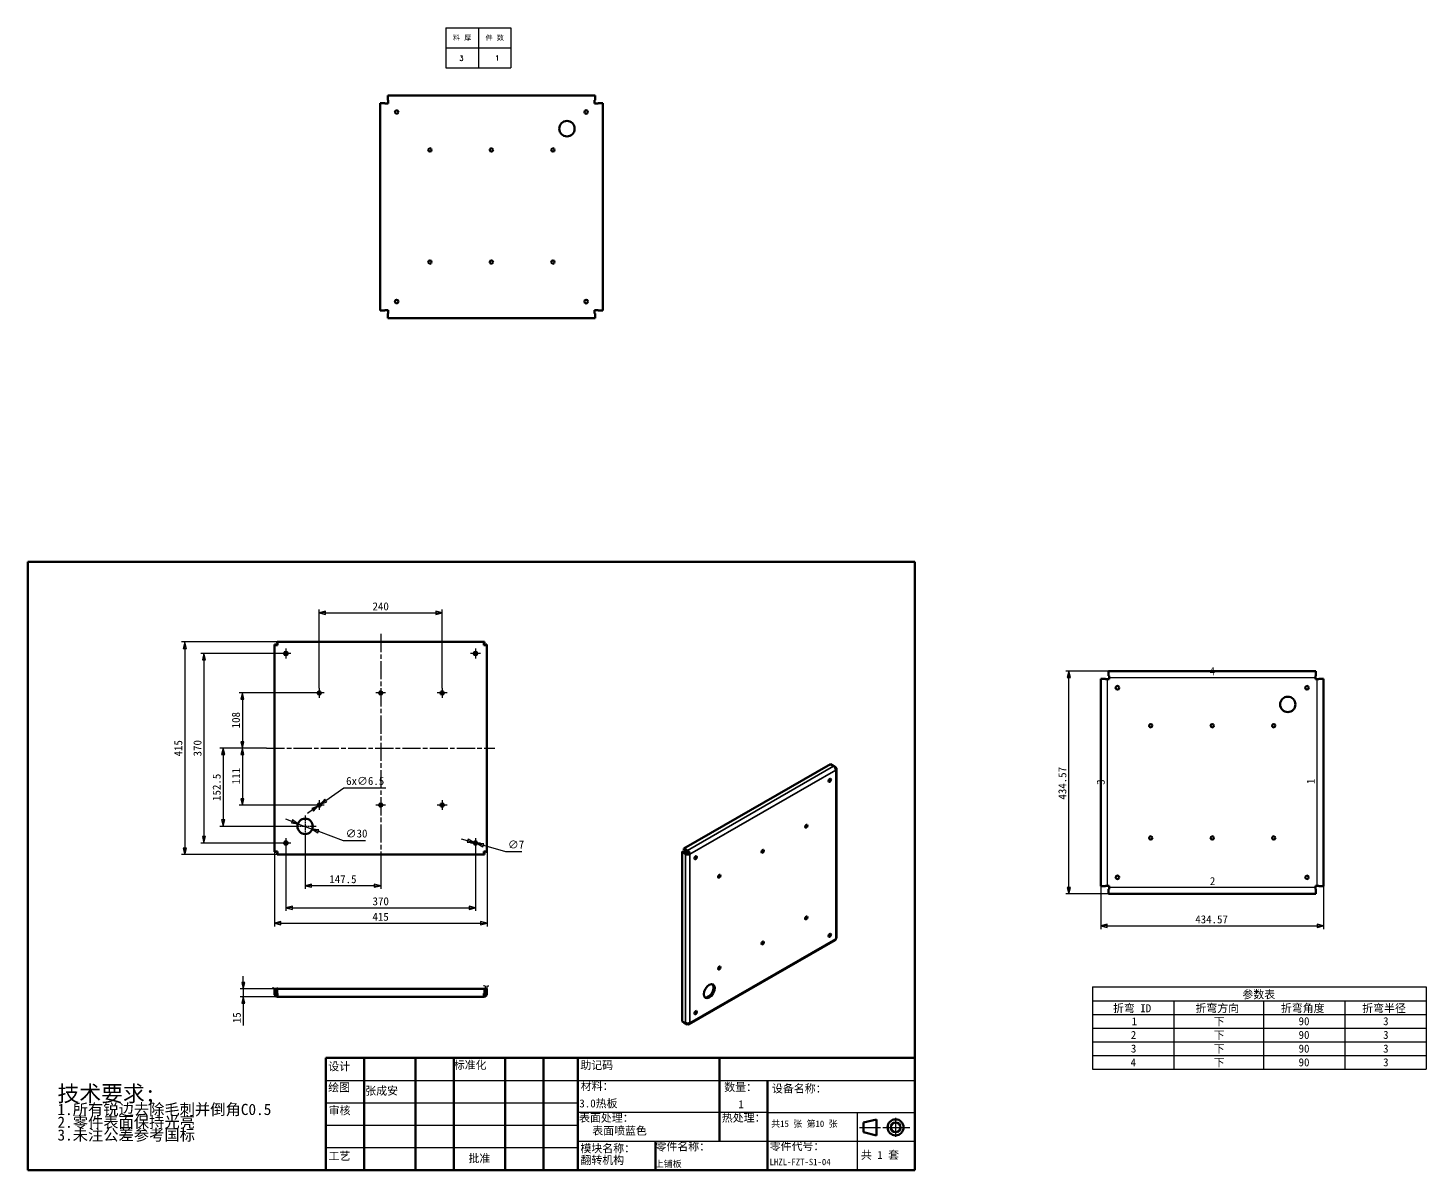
# Model space of a CAD drawing. Header units: millimetres. Extents: x 62 to 68164, y -19129 to 2292.
# Drawn here: x 62 to 2792, y 62 to 2292 of the extents above; entities that cross this region are included whole.
import ezdxf
from ezdxf.enums import TextEntityAlignment as Align

# ---------------------------------------------------------------- set-up
doc = ezdxf.new("R2010")
doc.units = ezdxf.units.MM
doc.header["$LTSCALE"] = 6.25
doc.linetypes.add('CHAIN', pattern=[0.3543, 0.2362, -0.0295, 0.0591, -0.0295])
for name, color, linetype, lineweight, true_color in [('中心标记 (ISO)', 1, 'Continuous', 25, 0xff0000), ('中心线 (ISO)', 1, 'Continuous', 25, 0xff0000), ('尺寸 (ISO)', 5, 'Continuous', 25, 0x0000ff)]:
    doc.layers.add(name, color=color, linetype=linetype, lineweight=lineweight, true_color=true_color)
for name, color, linetype, lineweight in [('可见 (ISO)', 7, 'Continuous', 50), ('可见窄的 (ISO)', 7, 'Continuous', 35), ('图框 (ISO)', 7, 'Continuous', 70), ('标题 (ISO)', 7, 'Continuous', 50), ('符号 (ISO)', 7, 'Continuous', 25)]:
    doc.layers.add(name, color=color, linetype=linetype, lineweight=lineweight)
doc.styles.add('DIM', font='romans.shx', dxfattribs={"width": 0.8, "bigfont": 'bigfont.shx'})
doc.styles.get("Standard").update_dxf_attribs({"font": 'simfang.ttf'})
doc.styles.add('文本样式19', font='tahoma.ttf')
doc.styles.add('文本样式91', font='simfang.ttf')
doc.styles.add('注释文本 (ISO)', font='simfang.ttf')
doc.dimstyles.get("Standard").update_dxf_attribs({"dimtxt": 0.18, "dimasz": 0.18, "dimexe": 0.18, "dimexo": 0.0625, "dimgap": 0.09, "dimtad": 0, "dimtih": 1, "dimtoh": 1, "dimdec": 4, "dimzin": 0, "dimdsep": 46, "dimtxsty": 'Standard', "dimcen": 0.09, "dimadec": 0, "dimazin": 0, "dimtfac": 1, "dimtdec": 4, "dimtofl": 0, "dimtmove": 0, "dimatfit": 3, "dimfxl": 0, "dimtolj": 1, "dimtzin": 0, "dimarcsym": 0})
doc.dimstyles.new('默认 (GB)', dxfattribs={"dimscale": 6.25, "dimtxt": 2.5, "dimasz": 2, "dimexe": 1, "dimexo": 0, "dimgap": 0.75, "dimtad": 1, "dimtoh": 1, "dimrnd": 1e-08, "dimdsep": 46, "dimtxsty": '注释文本 (ISO)', "dimblk": 'Filled-2', "dimcen": 0.09, "dimdle": 10, "dimclrd": 256, "dimclre": 256, "dimclrt": 256, "dimaunit": 1, "dimadec": 3, "dimazin": 2, "dimtfac": 0.52, "dimtmove": 0, "dimatfit": 3, "dimldrblk": 'Filled-1', "dimfxl": 0, "dimtolj": 1, "dimlwd": -1, "dimlwe": -1, "dimarcsym": 0})

# ---------------------------------------------------------------- blocks, each defined once
blk = doc.blocks.new('图框 A3-A4')
at = {"layer": '图框 (ISO)'}
for p, q in [((287, 200), (10, 200)), ((10, 200), (10, 10)), ((287, 10), (287, 200)), ((10, 10), (287, 10))]:
    blk.add_line(p, q, dxfattribs=at)
blk = doc.blocks.new('标题栏 GB1')
at = {"layer": '标题 (ISO)'}
for p, q in [((194.57, 65.23), (194.57, 72.23)), ((194.57, 72.23), (378.57, 72.23)), ((206.57, 65.23), (206.57, 72.23)), ((222.57, 65.23), (222.57, 72.23)), ((234.57, 65.23), (234.57, 72.23)), ((250.57, 65.23), (250.57, 72.23)), ((262.57, 65.23), (262.57, 72.23)), ((273.31, 65.23), (273.31, 72.23)), ((317.57, 65.23), (317.57, 72.23)), ((378.57, 72.23), (378.57, 65.23)), ((194.57, 37.23), (194.57, 65.23)), ((206.57, 37.23), (206.57, 65.23)), ((222.57, 44.23), (222.57, 65.23)), ((234.57, 37.23), (234.57, 65.23)), ((250.57, 37.23), (250.57, 65.23)), ((262.57, 37.23), (262.57, 65.23)), ((273.31, 65.23), (273.31, 37.23)), ((317.57, 55.23), (317.57, 65.23)), ((378.57, 65.23), (378.57, 37.23)), ((317.57, 55.23), (317.57, 46.23)), ((366.57, 53.06), (362.57, 52.06)), ((366.57, 48.06), (366.57, 53.06)), ((362.57, 52.06), (362.57, 49.06)), ((362.57, 49.06), (366.57, 48.06)), ((222.57, 44.23), (222.57, 37.23)), ((297.57, 46.23), (297.57, 37.23)), ((378.57, 37.23), (194.57, 37.23))]:
    blk.add_line(p, q, dxfattribs=at)
at = {"layer": '标题 (ISO)', "lineweight": 25}
for p, q in [((194.57, 65.23), (273.31, 65.23)), ((273.31, 65.23), (378.57, 65.23)), ((194.57, 58.23), (273.31, 58.23)), ((332.57, 55.23), (273.31, 55.23)), ((332.57, 55.23), (378.57, 55.23)), ((360.57, 55.23), (360.57, 46.23)), ((372.58, 53.56), (372.58, 47.56)), ((194.57, 51.23), (273.31, 51.23)), ((361.32, 50.56), (367.88, 50.56)), ((368.55, 50.56), (370.07, 50.56)), ((370.07, 50.56), (376.97, 50.56)), ((194.57, 44.23), (273.31, 44.23)), ((273.31, 46.23), (378.57, 46.23)), ((360.57, 46.23), (360.57, 37.23))]:
    blk.add_line(p, q, dxfattribs=at)
at = {"layer": '标题 (ISO)', "lineweight": 50}
blk.add_line((332.57, 65.23), (332.57, 37.23), dxfattribs=at)
at = {"layer": '标题 (ISO)'}
for radius in [2.5, 1.5]:
    blk.add_circle((372.57, 50.56), radius, dxfattribs=at)
at = {"layer": '标题 (ISO)', "char_height": 2.5, "style": '注释文本 (ISO)'}
for s, insert, attachment_point in [('\\f仿宋|b0|i0;设计', (195.38, 70.83), 1), ('\\f仿宋|b0|i0;标准化', (234.57, 71.28), 1), ('助记码', (274.11, 71.21), 1), ('\\f仿宋|b0|i0;绘图', (195.35, 64.28), 1), ('张成安', (206.92, 63.22), 1), ('\\f仿宋|b0|i0;材料：', (274.24, 64.72), 1), ('\\f仿宋|b0|i0;数量：', (319.04, 64.37), 1), ('\\f仿宋|b0|i0;审核', (195.48, 57.07), 1), ('\\f仿宋|b0|i0;热处理：', (318.29, 54.82), 1), ('\\f仿宋|b0|i0;零件名称：', (297.57, 45.8), 1), ('\\f仿宋|b0|i0;零件代号：', (333.25, 45.9), 1), ('\\f仿宋|b0|i0;批准', (242.57, 40.73), 5)]:
    blk.add_mtext(s, dxfattribs=dict(at, insert=insert, attachment_point=attachment_point))
at = {"layer": '标题 (ISO)', "char_height": 2.5, "attachment_point": 1, "style": '注释文本 (ISO)'}
for s, insert, line_spacing_factor in [('设备名称：\\P', (333.96, 63.91), 0.856364), ('模块名称：\\P\\fArial|b0|i0;\\H2.5000;翻转机构', (274.14, 45.23), 0.872369)]:
    blk.add_mtext(s, dxfattribs=dict(at, insert=insert, line_spacing_factor=line_spacing_factor))
at = {"layer": '标题 (ISO)', "attachment_point": 1, "style": '注释文本 (ISO)'}
for s, insert, char_height, width in [('\\f仿宋|b0|i0;表面处理：', (273.7, 54.78), 2.5, 18.7135), ('\\f仿宋|b0|i0;\\H2.0000;共15 张 第10 张', (333.72, 52.69), 2, 27.2374), ('\\f仿宋|b0|i0;工艺', (195.45, 42.85), 2.5, 7.4854), ('  共 1 套', (358.32, 43.18), 2.5, 17.7919)]:
    blk.add_mtext(s, dxfattribs=dict(at, insert=insert, char_height=char_height, width=width))
at = {"layer": '标题 (ISO)'}
for tag, p, height, style in [('材料_001', (273.79, 56.78), 2.5, '注释文本 (ISO)'), ('零件代号_001', (297.35, 38.16), 2, '文本样式91'), ('描述_001', (333.22, 38.74), 2, '文本样式91')]:
    blk.add_attdef(tag, p, '', height=height, dxfattribs=dict(at, style=style))
at = {"layer": '标题 (ISO)', "style": '文本样式91'}
blk.add_attdef('热处理', text='', height=2, dxfattribs=at).set_placement((318.2, 50.63), align=Align.TOP_LEFT)
at = {"layer": '标题 (ISO)', "style": '文本样式19'}
for tag, p in [('工程核准人', (256.57, 40.73)), ('工程批准日期', (267.94, 40.73))]:
    blk.add_attdef(tag, text='', height=1, dxfattribs=at).set_placement(p, align=Align.MIDDLE_CENTER)
blk = doc.blocks.new('Filled-2')
at = {"color": 0}
for p, q in [((0, 0), (-1, 0.25)), ((-1, 0.25), (-1, -0.25)), ((-1, 0), (0, 0)), ((-1, -0.25), (0, 0))]:
    blk.add_line(p, q, dxfattribs=at)
at = {"color": 0, "flags": 128}
blk.add_lwpolyline([(-1, -0.25), (0, 0), (-1, 0.25), (-1, -0.25)], dxfattribs=at)
at = {"color": 0}
blk.add_solid([(-1, -0.25), (0, 0), (-1, 0.25), (-1, -0.25)], dxfattribs=at)
blk = doc.blocks.new('*D8')
at = {"layer": 'Defpoints', "color": 0, "transparency": 16777216}
for p in [(871.1, 1150.1), (631.1, 1003.3), (871.1, 1003.3)]:
    blk.add_point(p, dxfattribs=at)
at = {"layer": '尺寸 (ISO)', "transparency": 16777216}
for p, q in [((631.1, 1003.3), (631.1, 1156.4)), ((643.6, 1150.1), (858.6, 1150.1)), ((871.1, 1003.3), (871.1, 1156.4))]:
    blk.add_line(p, q, dxfattribs=at)
at = {"layer": '尺寸 (ISO)', "transparency": 16777216, "xscale": 12.5, "yscale": 12.5, "zscale": 12.5, "rotation": 180}
blk.add_blockref('Filled-2', (631.1, 1150.1), dxfattribs=at)
at = {"layer": '尺寸 (ISO)', "transparency": 16777216, "xscale": 12.5, "yscale": 12.5, "zscale": 12.5}
blk.add_blockref('Filled-2', (871.1, 1150.1), dxfattribs=at)
at = {"layer": '尺寸 (ISO)', "transparency": 16777216, "insert": (735.1, 1170.6), "char_height": 15.62, "attachment_point": 1, "style": '注释文本 (ISO)'}
blk.add_mtext('\\A1;240', dxfattribs=at)
blk = doc.blocks.new('Filled-1')
at = {"color": 0}
for p, q in [((0, 0), (-1, 0.125)), ((-1, 0.125), (-1, -0.125)), ((-1, 0), (0, 0)), ((-1, -0.125), (0, 0))]:
    blk.add_line(p, q, dxfattribs=at)
at = {"color": 0, "flags": 128}
blk.add_lwpolyline([(-1, -0.125), (0, 0), (-1, 0.125), (-1, -0.125)], dxfattribs=at)
at = {"color": 0}
blk.add_solid([(-1, -0.125), (0, 0), (-1, 0.125), (-1, -0.125)], dxfattribs=at)
blk = doc.blocks.new('*D9')
at = {"layer": 'Defpoints', "color": 0, "transparency": 16777216}
for p in [(603.6, 712.1), (751.1, 662.7), (603.6, 617.5)]:
    blk.add_point(p, dxfattribs=at)
at = {"layer": '尺寸 (ISO)', "transparency": 16777216}
for p, q in [((603.6, 712.1), (603.6, 611.2)), ((751.1, 662.7), (751.1, 611.2)), ((738.6, 617.5), (616.1, 617.5))]:
    blk.add_line(p, q, dxfattribs=at)
at = {"layer": '尺寸 (ISO)', "transparency": 16777216, "xscale": 12.5, "yscale": 12.5, "zscale": 12.5, "rotation": 180}
blk.add_blockref('Filled-2', (603.6, 617.5), dxfattribs=at)
at = {"layer": '尺寸 (ISO)', "transparency": 16777216, "xscale": 12.5, "yscale": 12.5, "zscale": 12.5}
blk.add_blockref('Filled-2', (751.1, 617.5), dxfattribs=at)
at = {"layer": '尺寸 (ISO)', "transparency": 16777216, "insert": (650.8, 638.1), "char_height": 15.62, "attachment_point": 1, "style": '注释文本 (ISO)'}
blk.add_mtext('\\A1;147.5', dxfattribs=at)
blk = doc.blocks.new('*D10')
at = {"layer": 'Defpoints', "color": 0, "transparency": 16777216}
for p in [(527.9, 885.8), (443.6, 733.3), (582.3, 733.3)]:
    blk.add_point(p, dxfattribs=at)
at = {"layer": '尺寸 (ISO)', "transparency": 16777216}
for p, q in [((527.9, 885.8), (437.3, 885.8)), ((443.6, 873.3), (443.6, 745.8)), ((582.3, 733.3), (437.3, 733.3))]:
    blk.add_line(p, q, dxfattribs=at)
at = {"layer": '尺寸 (ISO)', "transparency": 16777216, "xscale": 12.5, "yscale": 12.5, "zscale": 12.5}
for p, rotation in [((443.6, 885.8), 90), ((443.6, 733.3), 270)]:
    blk.add_blockref('Filled-2', p, dxfattribs=dict(at, rotation=rotation))
at = {"layer": '尺寸 (ISO)', "transparency": 16777216, "insert": (423, 783), "char_height": 15.62, "attachment_point": 1, "rotation": 90, "style": '注释文本 (ISO)'}
blk.add_mtext('\\A1;152.5', dxfattribs=at)
blk = doc.blocks.new('*D11')
at = {"layer": 'Defpoints', "color": 0, "transparency": 16777216}
for p in [(527.9, 885.8), (481.1, 774.8), (631.1, 774.8)]:
    blk.add_point(p, dxfattribs=at)
at = {"layer": '尺寸 (ISO)', "transparency": 16777216}
for p, q in [((527.9, 885.8), (474.8, 885.8)), ((481.1, 873.3), (481.1, 787.3)), ((631.1, 774.8), (474.8, 774.8))]:
    blk.add_line(p, q, dxfattribs=at)
at = {"layer": '尺寸 (ISO)', "transparency": 16777216, "xscale": 12.5, "yscale": 12.5, "zscale": 12.5}
for p, rotation in [((481.1, 885.8), 90), ((481.1, 774.8), 270)]:
    blk.add_blockref('Filled-2', p, dxfattribs=dict(at, rotation=rotation))
at = {"layer": '尺寸 (ISO)', "transparency": 16777216, "insert": (460.8, 815.6), "char_height": 15.62, "attachment_point": 1, "rotation": 90, "style": '注释文本 (ISO)'}
blk.add_mtext('\\A1;111', dxfattribs=at)
blk = doc.blocks.new('*D12')
at = {"layer": 'Defpoints', "color": 0, "transparency": 16777216}
for p in [(631.1, 993.8), (481.1, 885.8), (527.9, 885.8)]:
    blk.add_point(p, dxfattribs=at)
at = {"layer": '尺寸 (ISO)', "transparency": 16777216}
for p, q in [((631.1, 993.8), (474.8, 993.8)), ((481.1, 981.3), (481.1, 898.3)), ((527.9, 885.8), (474.8, 885.8))]:
    blk.add_line(p, q, dxfattribs=at)
at = {"layer": '尺寸 (ISO)', "transparency": 16777216, "xscale": 12.5, "yscale": 12.5, "zscale": 12.5}
for p, rotation in [((481.1, 993.8), 90), ((481.1, 885.8), 270)]:
    blk.add_blockref('Filled-2', p, dxfattribs=dict(at, rotation=rotation))
at = {"layer": '尺寸 (ISO)', "transparency": 16777216, "insert": (460.6, 924.7), "char_height": 15.62, "attachment_point": 1, "rotation": 90, "style": '注释文本 (ISO)'}
blk.add_mtext('\\A1;108', dxfattribs=at)
blk = doc.blocks.new('*D13')
at = {"layer": 'Defpoints', "color": 0, "transparency": 16777216}
for p in [(566.1, 691.1), (936.1, 691.1), (936.1, 574.4)]:
    blk.add_point(p, dxfattribs=at)
at = {"layer": '尺寸 (ISO)', "transparency": 16777216}
for p, q in [((566.1, 691.1), (566.1, 568.2)), ((936.1, 691.1), (936.1, 568.2)), ((578.6, 574.4), (923.6, 574.4))]:
    blk.add_line(p, q, dxfattribs=at)
at = {"layer": '尺寸 (ISO)', "transparency": 16777216, "xscale": 12.5, "yscale": 12.5, "zscale": 12.5, "rotation": 180}
blk.add_blockref('Filled-2', (566.1, 574.4), dxfattribs=at)
at = {"layer": '尺寸 (ISO)', "transparency": 16777216, "xscale": 12.5, "yscale": 12.5, "zscale": 12.5}
blk.add_blockref('Filled-2', (936.1, 574.4), dxfattribs=at)
at = {"layer": '尺寸 (ISO)', "transparency": 16777216, "insert": (735.2, 594.9), "char_height": 15.62, "attachment_point": 1, "style": '注释文本 (ISO)'}
blk.add_mtext('\\A1;370', dxfattribs=at)
blk = doc.blocks.new('*D14')
at = {"layer": 'Defpoints', "color": 0, "transparency": 16777216}
for p in [(566.1, 1070.8), (406.1, 700.8), (566.1, 700.8)]:
    blk.add_point(p, dxfattribs=at)
at = {"layer": '尺寸 (ISO)', "transparency": 16777216}
for p, q in [((566.1, 1070.8), (399.8, 1070.8)), ((406.1, 1058.3), (406.1, 713.3)), ((566.1, 700.8), (399.8, 700.8))]:
    blk.add_line(p, q, dxfattribs=at)
at = {"layer": '尺寸 (ISO)', "transparency": 16777216, "xscale": 12.5, "yscale": 12.5, "zscale": 12.5}
for p, rotation in [((406.1, 1070.8), 90), ((406.1, 700.8), 270)]:
    blk.add_blockref('Filled-2', p, dxfattribs=dict(at, rotation=rotation))
at = {"layer": '尺寸 (ISO)', "transparency": 16777216, "insert": (385.6, 869.9), "char_height": 15.62, "attachment_point": 1, "rotation": 90, "style": '注释文本 (ISO)'}
blk.add_mtext('\\A1;370', dxfattribs=at)
blk = doc.blocks.new('*D15')
at = {"layer": 'Defpoints', "color": 0, "transparency": 16777216}
for p in [(549.6, 1093.3), (368.6, 678.3), (549.6, 678.3)]:
    blk.add_point(p, dxfattribs=at)
at = {"layer": '尺寸 (ISO)', "transparency": 16777216}
for p, q in [((549.6, 1093.3), (362.3, 1093.3)), ((368.6, 1080.8), (368.6, 690.8)), ((549.6, 678.3), (362.3, 678.3))]:
    blk.add_line(p, q, dxfattribs=at)
at = {"layer": '尺寸 (ISO)', "transparency": 16777216, "xscale": 12.5, "yscale": 12.5, "zscale": 12.5}
for p, rotation in [((368.6, 1093.3), 90), ((368.6, 678.3), 270)]:
    blk.add_blockref('Filled-2', p, dxfattribs=dict(at, rotation=rotation))
at = {"layer": '尺寸 (ISO)', "transparency": 16777216, "insert": (348.1, 869.8), "char_height": 15.62, "attachment_point": 1, "rotation": 90, "style": '注释文本 (ISO)'}
blk.add_mtext('\\A1;415', dxfattribs=at)
blk = doc.blocks.new('*D16')
at = {"layer": 'Defpoints', "color": 0, "transparency": 16777216}
for p in [(589.5, 738.5), (617.6, 728.1)]:
    blk.add_point(p, dxfattribs=at)
at = {"layer": '尺寸 (ISO)', "transparency": 16777216}
for p, q in [((577.8, 742.9), (566.1, 747.2)), ((589.5, 738.5), (617.6, 728.1)), ((629.4, 723.8), (678, 705.8)), ((678, 705.8), (721.7, 705.8))]:
    blk.add_line(p, q, dxfattribs=at)
at = {"layer": '尺寸 (ISO)', "transparency": 16777216, "xscale": 12.5, "yscale": 12.5, "zscale": 12.5}
for p, rotation in [((589.5, 738.5), 339.6856062477705), ((617.6, 728.1), 159.6856062477705)]:
    blk.add_blockref('Filled-2', p, dxfattribs=dict(at, rotation=rotation))
at = {"layer": '尺寸 (ISO)', "transparency": 16777216, "insert": (682.7, 727.2), "char_height": 15.62, "attachment_point": 1, "style": '注释文本 (ISO)'}
blk.add_mtext('\\A1;∅30', dxfattribs=at)
blk = doc.blocks.new('*D17')
at = {"layer": 'Defpoints', "color": 0, "transparency": 16777216}
for p in [(543.6, 684.3), (958.6, 684.3), (958.6, 544.2)]:
    blk.add_point(p, dxfattribs=at)
at = {"layer": '尺寸 (ISO)', "transparency": 16777216}
for p, q in [((543.6, 684.3), (543.6, 538)), ((958.6, 684.3), (958.6, 538)), ((556.1, 544.2), (946.1, 544.2))]:
    blk.add_line(p, q, dxfattribs=at)
at = {"layer": '尺寸 (ISO)', "transparency": 16777216, "xscale": 12.5, "yscale": 12.5, "zscale": 12.5, "rotation": 180}
blk.add_blockref('Filled-2', (543.6, 544.2), dxfattribs=at)
at = {"layer": '尺寸 (ISO)', "transparency": 16777216, "xscale": 12.5, "yscale": 12.5, "zscale": 12.5}
blk.add_blockref('Filled-2', (958.6, 544.2), dxfattribs=at)
at = {"layer": '尺寸 (ISO)', "transparency": 16777216, "insert": (735, 564.7), "char_height": 15.62, "attachment_point": 1, "style": '注释文本 (ISO)'}
blk.add_mtext('\\A1;415', dxfattribs=at)
blk = doc.blocks.new('*D18')
at = {"layer": 'Defpoints', "color": 0, "transparency": 16777216}
for p in [(548.7, 415.9), (482.9, 400.9), (549.6, 400.9)]:
    blk.add_point(p, dxfattribs=at)
at = {"layer": '尺寸 (ISO)', "transparency": 16777216}
for p, q in [((482.9, 428.4), (482.9, 440.9)), ((548.7, 415.9), (476.7, 415.9)), ((482.9, 415.9), (482.9, 400.9)), ((549.6, 400.9), (476.7, 400.9)), ((482.9, 388.4), (482.9, 344.4))]:
    blk.add_line(p, q, dxfattribs=at)
at = {"layer": '尺寸 (ISO)', "transparency": 16777216, "xscale": 12.5, "yscale": 12.5, "zscale": 12.5}
for p, rotation in [((482.9, 415.9), 270), ((482.9, 400.9), 90)]:
    blk.add_blockref('Filled-2', p, dxfattribs=dict(at, rotation=rotation))
at = {"layer": '尺寸 (ISO)', "transparency": 16777216, "insert": (462.4, 349.1), "char_height": 15.62, "attachment_point": 1, "rotation": 90, "style": '注释文本 (ISO)'}
blk.add_mtext('\\A1;15', dxfattribs=at)
blk = doc.blocks.new('*D19')
at = {"layer": 'Defpoints', "color": 0, "transparency": 16777216}
for p in [(628.4, 773), (633.7, 776.7)]:
    blk.add_point(p, dxfattribs=at)
at = {"layer": '尺寸 (ISO)', "transparency": 16777216}
for p, q in [((644, 783.9), (678.9, 808.4)), ((678.9, 808.4), (761.1, 808.4)), ((618.2, 765.8), (608, 758.6)), ((628.4, 773), (633.7, 776.7))]:
    blk.add_line(p, q, dxfattribs=at)
at = {"layer": '尺寸 (ISO)', "transparency": 16777216, "xscale": 12.5, "yscale": 12.5, "zscale": 12.5}
for p, rotation in [((628.4, 773), 35.07398160300107), ((633.7, 776.7), 215.073981603001)]:
    blk.add_blockref('Filled-2', p, dxfattribs=dict(at, rotation=rotation))
at = {"layer": '尺寸 (ISO)', "transparency": 16777216, "insert": (683.6, 829.8), "char_height": 15.62, "attachment_point": 1, "style": '注释文本 (ISO)'}
blk.add_mtext('\\A1;6x∅6.5', dxfattribs=at)
blk = doc.blocks.new('*D20')
at = {"layer": 'Defpoints', "color": 0, "transparency": 16777216}
for p in [(932.7, 701.8), (939.4, 699.9)]:
    blk.add_point(p, dxfattribs=at)
at = {"layer": '尺寸 (ISO)', "transparency": 16777216}
for p, q in [((920.7, 705.2), (908.6, 708.6)), ((932.7, 701.8), (939.4, 699.9)), ((951.5, 696.5), (994.7, 684.4)), ((994.7, 684.4), (1026.7, 684.4))]:
    blk.add_line(p, q, dxfattribs=at)
at = {"layer": '尺寸 (ISO)', "transparency": 16777216, "xscale": 12.5, "yscale": 12.5, "zscale": 12.5}
for p, rotation in [((932.7, 701.8), 344.2962135007316), ((939.4, 699.9), 164.2962135007316)]:
    blk.add_blockref('Filled-2', p, dxfattribs=dict(at, rotation=rotation))
at = {"layer": '尺寸 (ISO)', "transparency": 16777216, "insert": (999.4, 705.7), "char_height": 15.62, "attachment_point": 1, "style": '注释文本 (ISO)'}
blk.add_mtext('\\A1;∅7', dxfattribs=at)
blk = doc.blocks.new('加工')
at = {"layer": '符号 (ISO)', "insert": (-36.68, 11.05), "char_height": 2.5, "width": 80.4946, "attachment_point": 1, "line_spacing_factor": 0.683636, "style": '注释文本 (ISO)'}
blk.add_mtext('{\\H2x;技术要求;\\P\\H0.7x;1.所有锐边去除毛刺并倒角C0.5\\H2.12498x; \\H0.47059x;\\P2.零件表面保持光亮\\H1.84035x; \\H0.54337x;\\P3.未注公差参考国标\\H1.80945x; }', dxfattribs=at)
blk = doc.blocks.new('*D21')
at = {"layer": 'Defpoints', "color": 0, "transparency": 16777216}
for p in [(2157, 616.5), (2591.6, 616.5), (2591.6, 539.1)]:
    blk.add_point(p, dxfattribs=at)
at = {"layer": '尺寸 (ISO)', "transparency": 16777216}
for p, q in [((2157, 616.5), (2157, 532.8)), ((2591.6, 616.5), (2591.6, 532.8)), ((2169.5, 539.1), (2579.1, 539.1))]:
    blk.add_line(p, q, dxfattribs=at)
at = {"layer": '尺寸 (ISO)', "transparency": 16777216, "xscale": 12.5, "yscale": 12.5, "zscale": 12.5, "rotation": 180}
blk.add_blockref('Filled-2', (2157, 539.1), dxfattribs=at)
at = {"layer": '尺寸 (ISO)', "transparency": 16777216, "xscale": 12.5, "yscale": 12.5, "zscale": 12.5}
blk.add_blockref('Filled-2', (2591.6, 539.1), dxfattribs=at)
at = {"layer": '尺寸 (ISO)', "transparency": 16777216, "insert": (2341.2, 559.7), "char_height": 15.62, "attachment_point": 1, "style": '注释文本 (ISO)'}
blk.add_mtext('\\A1;434.57', dxfattribs=at)
blk = doc.blocks.new('*D22')
at = {"layer": 'Defpoints', "color": 0, "transparency": 16777216}
for p in [(2094.5, 1036.2), (2171.9, 1036.2), (2171.9, 601.6)]:
    blk.add_point(p, dxfattribs=at)
at = {"layer": '尺寸 (ISO)', "transparency": 16777216}
for p, q in [((2171.9, 1036.2), (2088.3, 1036.2)), ((2094.5, 614.1), (2094.5, 1023.7)), ((2171.9, 601.6), (2088.3, 601.6))]:
    blk.add_line(p, q, dxfattribs=at)
at = {"layer": '尺寸 (ISO)', "transparency": 16777216, "xscale": 12.5, "yscale": 12.5, "zscale": 12.5}
for p, rotation in [((2094.5, 1036.2), 90), ((2094.5, 601.6), 270)]:
    blk.add_blockref('Filled-2', p, dxfattribs=dict(at, rotation=rotation))
at = {"layer": '尺寸 (ISO)', "transparency": 16777216, "insert": (2073.9, 785.6), "char_height": 15.62, "attachment_point": 1, "rotation": 90, "style": '注释文本 (ISO)'}
blk.add_mtext('\\A1;434.57', dxfattribs=at)
blk = doc.blocks.new('表格2')
at = {"layer": '符号 (ISO)'}
for p, q in [((342.5, 67.17), (446.67, 67.17)), ((342.5, 67.17), (342.5, 62.89)), ((446.67, 67.17), (446.67, 62.89)), ((342.5, 62.89), (446.67, 62.89)), ((342.5, 62.89), (342.5, 58.61)), ((367.9, 62.89), (367.9, 58.61)), ((395.87, 62.89), (395.87, 58.61)), ((421.27, 62.89), (421.27, 58.61)), ((446.67, 62.89), (446.67, 58.61)), ((342.5, 58.61), (446.67, 58.61)), ((342.5, 58.61), (342.5, 41.5)), ((367.9, 58.61), (367.9, 41.5)), ((395.87, 58.61), (395.87, 41.5)), ((421.27, 58.61), (421.27, 41.5)), ((446.67, 58.61), (446.67, 41.5)), ((342.5, 54.33), (446.67, 54.33)), ((342.5, 50.06), (446.67, 50.06)), ((342.5, 45.78), (446.67, 45.78)), ((342.5, 41.5), (446.67, 41.5))]:
    blk.add_line(p, q, dxfattribs=at)
at = {"layer": '符号 (ISO)', "char_height": 2.5, "attachment_point": 7, "style": '注释文本 (ISO)'}
for s, insert in [('参数表', (389.31, 63.29)), ('折弯 ID', (348.9, 58.99)), ('折弯方向', (374.65, 58.99)), ('折弯角度', (401.34, 58.99)), ('折弯半径', (426.74, 58.99)), ('1', (354.71, 55.2)), ('下', (380.36, 54.88)), ('90', (406.86, 55.19)), ('3', (433.26, 55.19)), ('2', (354.45, 50.93)), ('下', (380.36, 50.6)), ('90', (406.86, 50.92)), ('3', (433.26, 50.92)), ('3', (354.48, 46.64)), ('下', (380.36, 46.32)), ('90', (406.86, 46.64)), ('3', (433.26, 46.64)), ('4', (354.39, 42.37)), ('下', (380.36, 42.04)), ('90', (406.86, 42.36)), ('3', (433.26, 42.36))]:
    blk.add_mtext(s, dxfattribs=dict(at, insert=insert))
blk = doc.blocks.new('2dTransSymbol5')
at = {"layer": '符号 (ISO)', "insert": (411.92, 130.53), "char_height": 2.5, "attachment_point": 7, "rotation": 90, "style": '注释文本 (ISO)'}
blk.add_mtext('1', dxfattribs=at)
blk = doc.blocks.new('2dTransSymbol6')
at = {"layer": '符号 (ISO)', "insert": (379.15, 98.99), "char_height": 2.5, "attachment_point": 7, "style": '注释文本 (ISO)'}
blk.add_mtext('2', dxfattribs=at)
blk = doc.blocks.new('2dTransSymbol7')
at = {"layer": '符号 (ISO)', "insert": (346.36, 130.31), "char_height": 2.5, "attachment_point": 7, "rotation": 90, "style": '注释文本 (ISO)'}
blk.add_mtext('3', dxfattribs=at)
blk = doc.blocks.new('2dTransSymbol8')
at = {"layer": '符号 (ISO)', "insert": (379.08, 164.55), "char_height": 2.5, "attachment_point": 7, "style": '注释文本 (ISO)'}
blk.add_mtext('4', dxfattribs=at)
blk = doc.blocks.new('*D29')
at = {"color": 0, "lineweight": -2, "transparency": 16777216}
for p, q in [((541.8, 418), (540, 418)), ((543.6, 416), (543.6, 418.2)), ((546.6, 416), (546.6, 418.2)), ((548.4, 418), (550.2, 418))]:
    blk.add_line(p, q, dxfattribs=at)
at = {"color": 0, "transparency": 16777216}
for points in [[(541.8, 418.3), (541.8, 417.7), (543.6, 418)], [(548.4, 418.3), (548.4, 417.7), (546.6, 418)]]:
    blk.add_solid(points, dxfattribs=at)
at = {"layer": 'Defpoints', "color": 0, "transparency": 16777216}
for p in [(543.6, 418), (543.6, 415.9), (546.6, 415.9)]:
    blk.add_point(p, dxfattribs=at)
at = {"color": 0, "transparency": 16777216, "insert": (545.1, 418), "char_height": 0.25, "attachment_point": 5}
blk.add_mtext('\\A1;3.0000', dxfattribs=at)
blk = doc.blocks.new('*D30')
at = {"color": 0, "lineweight": -2, "transparency": 16777216}
for p, q in [((953.8, 422.1), (952, 422.1)), ((955.6, 416), (955.6, 422.3)), ((958.6, 416), (958.6, 422.3)), ((960.4, 422.1), (962.2, 422.1))]:
    blk.add_line(p, q, dxfattribs=at)
at = {"color": 0, "transparency": 16777216}
for points in [[(953.8, 422.4), (953.8, 421.8), (955.6, 422.1)], [(960.4, 422.4), (960.4, 421.8), (958.6, 422.1)]]:
    blk.add_solid(points, dxfattribs=at)
at = {"layer": 'Defpoints', "color": 0, "transparency": 16777216}
for p in [(955.6, 415.9), (958.6, 422.1), (958.6, 415.9)]:
    blk.add_point(p, dxfattribs=at)
at = {"color": 0, "transparency": 16777216, "insert": (957.1, 422.1), "char_height": 0.25, "attachment_point": 5}
blk.add_mtext('\\A1;3.0000', dxfattribs=at)
blk = doc.blocks.new('*T31')
at = {"color": 0, "linetype": 'ByBlock', "lineweight": -2, "transparency": 16777216}
for p, q in [((0, 0), (127, 0)), ((0, 0), (0, -78)), ((63.5, 0), (63.5, -78)), ((127, 0), (127, -78)), ((0, -39), (127, -39)), ((0, -78), (127, -78))]:
    blk.add_line(p, q, dxfattribs=at)
at = {"color": 0, "transparency": 16777216, "char_height": 10, "width": 60.5, "attachment_point": 5}
for s, insert in [('{\\fSimSun|b0|i0|c134|p2;料 厚}', (31.75, -19.5)), ('{\\fSimSun|b0|i0|c134|p2;件 数}', (95.25, -19.5))]:
    blk.add_mtext(s, dxfattribs=dict(at, insert=insert))
blk = doc.blocks.new('拆图参数')
blk.add_blockref('*T31', (-63.5, 78))
at = {"style": 'DIM', "width": 0.8}
blk.add_attdef('6', text='', height=10, dxfattribs=at).set_placement((-37.1, 18.9), align=Align.MIDDLE_LEFT)
blk.add_attdef('1', text='', height=10, dxfattribs=at).set_placement((36.6, 19.3), align=Align.MIDDLE_CENTER)

msp = doc.modelspace()

# ---------------------------------------------------------------- linework, layer by layer
at = {"layer": '中心标记 (ISO)', "linetype": 'CHAIN', "ltscale": 3.466867}
for p, q in [((575.82344, 1070.83992), (556.32344, 1070.83992)), ((566.07344, 1080.58992), (566.07344, 1061.08992)), ((945.82344, 1070.83992), (926.32344, 1070.83992)), ((936.07344, 1080.58992), (936.07344, 1061.08992)), ((566.07344, 710.58992), (566.07344, 691.08992)), ((936.07344, 710.58992), (936.07344, 691.08992)), ((575.82344, 700.83992), (556.32344, 700.83992)), ((945.82344, 700.83992), (926.32344, 700.83992))]:
    msp.add_line(p, q, dxfattribs=at)
at = {"layer": '中心标记 (ISO)', "linetype": 'CHAIN', "ltscale": 3.37797}
for p, q in [((640.57344, 993.83992), (621.57344, 993.83992)), ((631.07344, 1003.33992), (631.07344, 984.33992)), ((760.57344, 993.83992), (741.57344, 993.83992)), ((751.07344, 1003.33992), (751.07344, 984.33992)), ((880.57344, 993.83992), (861.57344, 993.83992)), ((871.07344, 1003.33992), (871.07344, 984.33992)), ((640.57344, 774.83992), (621.57344, 774.83992)), ((631.07344, 784.33992), (631.07344, 765.33992)), ((760.57344, 774.83992), (741.57344, 774.83992)), ((751.07344, 784.33992), (751.07344, 765.33992)), ((880.57344, 774.83992), (861.57344, 774.83992)), ((871.07344, 784.33992), (871.07344, 765.33992))]:
    msp.add_line(p, q, dxfattribs=at)
at = {"layer": '中心标记 (ISO)', "linetype": 'CHAIN', "ltscale": 7.55611}
for p, q in [((603.57344, 754.58992), (603.57344, 712.08992)), ((624.82344, 733.33992), (582.32344, 733.33992))]:
    msp.add_line(p, q, dxfattribs=at)
at = {"layer": '中心线 (ISO)', "linetype": 'CHAIN', "ltscale": 23.990969}
for p, q in [((751.07344, 1108.96492), (751.07344, 662.71492)), ((527.94844, 885.83992), (974.19844, 885.83992))]:
    msp.add_line(p, q, dxfattribs=at)
at = {"layer": '中心线 (ISO)'}
for p, q in [((2169.4182, 1020.38339), (2169.4182, 617.38339)), ((2172.81112, 1023.77631), (2575.81112, 1023.77631)), ((2579.20404, 617.38339), (2579.20404, 1020.38339)), ((2575.81112, 613.99047), (2172.81112, 613.99047))]:
    msp.add_line(p, q, dxfattribs=at)
at = {"layer": '可见 (ISO)'}
for p, q in [((764.8394, 2150.97631), (764.8394, 2159.97631)), ((764.8394, 2159.97631), (1169.59675, 2159.97631)), ((1169.59675, 2159.97631), (1169.59675, 2150.97631)), ((749.93223, 2145.06915), (758.93223, 2145.06915)), ((749.93223, 1740.31179), (749.93223, 2145.06915)), ((758.93223, 2145.06915), (758.93223, 2144.19047)), ((758.93223, 2144.19047), (765.71807, 2144.19047)), ((765.71807, 2150.97631), (764.8394, 2150.97631)), ((765.71807, 2144.19047), (765.71807, 2150.97631)), ((1169.59675, 2150.97631), (1168.71807, 2150.97631)), ((1168.71807, 2150.97631), (1168.71807, 2144.19047)), ((1168.71807, 2144.19047), (1175.50392, 2144.19047)), ((1175.50392, 2144.19047), (1175.50392, 2145.06915)), ((1175.50392, 2145.06915), (1184.50392, 2145.06915)), ((1184.50392, 2145.06915), (1184.50392, 1740.31179)), ((758.93223, 1740.31179), (749.93223, 1740.31179)), ((765.71807, 1741.19047), (758.93223, 1741.19047)), ((758.93223, 1741.19047), (758.93223, 1740.31179)), ((764.8394, 1725.40463), (764.8394, 1734.40463)), ((764.8394, 1734.40463), (765.71807, 1734.40463)), ((1169.59675, 1725.40463), (764.8394, 1725.40463)), ((765.71807, 1734.40463), (765.71807, 1741.19047)), ((1175.50392, 1741.19047), (1168.71807, 1741.19047)), ((1168.71807, 1741.19047), (1168.71807, 1734.40463)), ((1168.71807, 1734.40463), (1169.59675, 1734.40463)), ((1169.59675, 1734.40463), (1169.59675, 1725.40463)), ((1175.50392, 1740.31179), (1175.50392, 1741.19047)), ((1184.50392, 1740.31179), (1175.50392, 1740.31179)), ((549.57344, 1093.33992), (548.69476, 1093.33992)), ((548.69476, 1090.33992), (548.69476, 1093.33992)), ((549.57344, 1093.33992), (952.57344, 1093.33992)), ((549.57344, 1093.33992), (549.57344, 1087.33992)), ((952.57344, 1087.33992), (952.57344, 1093.33992)), ((953.45212, 1093.33992), (952.57344, 1093.33992)), ((953.45212, 1090.33992), (953.45212, 1093.33992)), ((546.57344, 1088.2186), (543.57344, 1088.2186)), ((543.57344, 1088.2186), (543.57344, 1087.33992)), ((543.57344, 684.33992), (543.57344, 1087.33992)), ((549.57344, 1087.33992), (543.57344, 1087.33992)), ((546.57344, 1087.33992), (546.57344, 1088.2186)), ((549.57344, 1090.33992), (548.69476, 1090.33992)), ((952.57344, 1090.33992), (953.45212, 1090.33992)), ((958.57344, 1087.33992), (952.57344, 1087.33992)), ((955.57344, 1087.33992), (955.57344, 1088.2186)), ((955.57344, 1088.2186), (958.57344, 1088.2186)), ((958.57344, 1087.33992), (958.57344, 1088.2186)), ((958.57344, 1087.33992), (958.57344, 684.33992)), ((2157.02528, 1021.26207), (2166.02528, 1021.26207)), ((2157.02528, 616.50471), (2157.02528, 1021.26207)), ((2166.02528, 1021.26207), (2166.02528, 1020.38339)), ((2166.02528, 1020.38339), (2172.81112, 1020.38339)), ((2171.93244, 1027.16923), (2171.93244, 1036.16923)), ((2171.93244, 1036.16923), (2576.6898, 1036.16923)), ((2172.81112, 1027.16923), (2171.93244, 1027.16923)), ((2172.81112, 1020.38339), (2172.81112, 1027.16923)), ((2576.6898, 1027.16923), (2575.81112, 1027.16923)), ((2575.81112, 1027.16923), (2575.81112, 1020.38339)), ((2575.81112, 1020.38339), (2582.59696, 1020.38339)), ((2576.6898, 1036.16923), (2576.6898, 1027.16923)), ((2582.59696, 1020.38339), (2582.59696, 1021.26207)), ((2582.59696, 1021.26207), (2591.59696, 1021.26207)), ((2591.59696, 1021.26207), (2591.59696, 616.50471)), ((1343.13873, 689.82736), (1629.3454, 854.64282)), ((1629.3454, 854.64282), (1635.70936, 850.97806)), ((1635.70936, 850.97806), (1635.08804, 850.62027)), ((1635.70936, 850.20959), (1635.70936, 850.97806)), ((1639.33068, 848.87652), (1635.70936, 850.9619)), ((1637.76696, 847.97603), (1639.33068, 848.87652)), ((1638.09384, 847.44591), (1639.33068, 848.15816)), ((1639.33068, 848.15816), (1639.33068, 848.87652)), ((1641.08804, 516.24349), (1641.08804, 845.71498)), ((543.57344, 684.33992), (549.57344, 684.33992)), ((543.57344, 684.33992), (543.57344, 683.46124)), ((546.57344, 683.46124), (543.57344, 683.46124)), ((546.57344, 684.33992), (546.57344, 683.46124)), ((549.57344, 684.33992), (549.57344, 678.33992)), ((952.57344, 684.33992), (958.57344, 684.33992)), ((952.57344, 678.33992), (952.57344, 684.33992)), ((955.57344, 684.33992), (955.57344, 683.46124)), ((955.57344, 683.46124), (958.57344, 683.46124)), ((958.57344, 683.46124), (958.57344, 684.33992)), ((1341.63873, 684.77665), (1339.51741, 683.55506)), ((1339.51741, 683.55506), (1345.88137, 679.8903)), ((1339.51741, 352.64684), (1339.51741, 683.55506)), ((1348.00269, 681.11189), (1341.63873, 684.77665)), ((1349.50269, 686.1626), (1343.13873, 689.82736)), ((1343.13873, 687.37472), (1343.13873, 689.82736)), ((1349.50269, 683.70996), (1343.13873, 687.37472)), ((1350.12401, 686.52039), (1349.50269, 686.1626)), ((1349.50269, 683.70996), (1349.50269, 686.1626)), ((1350.12401, 684.06775), (1349.50269, 683.70996)), ((1350.12401, 684.06775), (1350.12401, 686.52039)), ((549.57344, 681.33992), (548.69476, 681.33992)), ((548.69476, 681.33992), (548.69476, 678.33992)), ((548.69476, 678.33992), (549.57344, 678.33992)), ((952.57344, 678.33992), (549.57344, 678.33992)), ((952.57344, 681.33992), (953.45212, 681.33992)), ((952.57344, 678.33992), (953.45212, 678.33992)), ((953.45212, 681.33992), (953.45212, 678.33992)), ((1348.00269, 681.11189), (1345.88137, 679.8903)), ((1348.00269, 680.39352), (1345.88137, 679.17194)), ((1345.88137, 679.8903), (1345.88137, 679.17194)), ((1348.00269, 680.39352), (1348.00269, 681.11189)), ((1352.24533, 680.39352), (1354.36665, 679.17194)), ((2166.02528, 616.50471), (2157.02528, 616.50471)), ((2172.81112, 617.38339), (2166.02528, 617.38339)), ((2166.02528, 617.38339), (2166.02528, 616.50471)), ((2171.93244, 601.59755), (2171.93244, 610.59755)), ((2171.93244, 610.59755), (2172.81112, 610.59755)), ((2576.6898, 601.59755), (2171.93244, 601.59755)), ((2172.81112, 610.59755), (2172.81112, 617.38339)), ((2582.59696, 617.38339), (2575.81112, 617.38339)), ((2575.81112, 617.38339), (2575.81112, 610.59755)), ((2575.81112, 610.59755), (2576.6898, 610.59755)), ((2576.6898, 610.59755), (2576.6898, 601.59755)), ((2582.59696, 616.50471), (2582.59696, 617.38339)), ((2591.59696, 616.50471), (2582.59696, 616.50471)), ((1353.1182, 346.94412), (1638.08224, 511.04399)), ((543.57344, 415.90913), (543.57344, 406.90913)), ((546.57344, 415.90913), (543.57344, 415.90913)), ((546.57344, 406.90913), (546.57344, 415.90913)), ((548.69476, 406.90913), (548.69476, 415.90913)), ((548.69476, 415.90913), (953.45212, 415.90913)), ((953.45212, 415.90913), (953.45212, 406.90913)), ((955.57344, 406.90913), (955.57344, 415.90913)), ((955.57344, 415.90913), (958.57344, 415.90913)), ((958.57344, 406.90913), (958.57344, 415.90913)), ((546.57344, 406.90913), (543.57344, 406.90913)), ((549.57344, 406.90913), (548.69476, 406.90913)), ((549.57344, 406.90913), (549.57344, 400.90913)), ((952.57344, 400.90913), (549.57344, 400.90913)), ((952.57344, 400.90913), (952.57344, 406.90913)), ((953.45212, 406.90913), (952.57344, 406.90913)), ((955.57344, 406.90913), (958.57344, 406.90913)), ((1345.88137, 348.98208), (1339.51741, 352.64684)), ((1343.13873, 350.56147), (1343.13873, 350.5453)), ((1343.13873, 350.5453), (1349.50269, 346.88054)), ((1345.88137, 349.70045), (1345.88137, 348.98208)), ((1346.5512, 349.36781), (1345.88137, 348.98208)), ((1349.50269, 348.70702), (1349.50269, 346.88054)), ((1349.50269, 346.88054), (1350.12401, 347.23834)), ((1350.12401, 348.68845), (1350.12401, 347.23834))]:
    msp.add_line(p, q, dxfattribs=at)
for centre, radius in [((782.21807, 2127.69047), 3.5), ((1152.21807, 2127.69047), 3.5), ((1114.71807, 2095.19047), 15), ((847.21807, 2053.69047), 3.25), ((967.21807, 2053.69047), 3.25), ((1087.21807, 2053.69047), 3.25), ((847.21807, 1834.69047), 3.25), ((967.21807, 1834.69047), 3.25), ((1087.21807, 1834.69047), 3.25), ((782.21807, 1757.69047), 3.5), ((1152.21807, 1757.69047), 3.5), ((566.07344, 1070.83992), 3.5), ((936.07344, 1070.83992), 3.5), ((631.07344, 993.83992), 3.25), ((751.07344, 993.83992), 3.25), ((871.07344, 993.83992), 3.25), ((2189.31112, 1003.88339), 3.5), ((2521.81112, 971.38339), 15), ((2559.31112, 1003.88339), 3.5), ((2254.31112, 929.88339), 3.25), ((2374.31112, 929.88339), 3.25), ((2494.31112, 929.88339), 3.25), ((631.07344, 774.83992), 3.25), ((751.07344, 774.83992), 3.25), ((871.07344, 774.83992), 3.25), ((603.57344, 733.33992), 15), ((2254.31112, 710.88339), 3.25), ((2374.31112, 710.88339), 3.25), ((2494.31112, 710.88339), 3.25), ((566.07344, 700.83992), 3.5), ((936.07344, 700.83992), 3.5), ((2189.31112, 633.88339), 3.5), ((2559.31112, 633.88339), 3.5)]:
    msp.add_circle(centre, radius, dxfattribs=at)
for centre, radius, start, end in [((549.57344, 406.90913), 6, 180, 270), ((549.57344, 406.90913), 3, 180, 270), ((952.57344, 406.90913), 6, 270, 0), ((952.57344, 406.90913), 3, 270, 0)]:
    msp.add_arc(centre, radius, start, end, dxfattribs=at)
for centre, major_axis, ratio, start_param, end_param in [((1635.08804, 845.71498), (2.99419, -5.1995), 0.5780931159, 0.7873318718, 2.3581281986), ((1635.08804, 845.71498), (6, 0), 0.575861701, 5.4977871438, 7.0685834706), ((1625.5421, 824.28514), (1.74661, 3.03304), 0.5780931159, 3.7912617102, 5.6335162506), ((1579.58016, 734.86629), (1.62185, 2.8164), 0.5780931159, 3.8510938888, 5.573684072), ((1350.12401, 681.61511), (-2.99419, 5.1995), 0.5780931159, 3.9289245254, 5.4997208522), ((1350.12401, 681.61511), (-1.4971, 2.59975), 0.5780931159, 3.9289245254, 5.4997208522), ((1494.72735, 686.0028), (1.62185, 2.8164), 0.5780931159, 3.8510938888, 5.573684072), ((1350.12401, 681.61511), (6, 0), 0.575861701, 3.926990817, 5.4977871438), ((1350.12401, 681.61511), (-3, 0), 0.575861701, 0.7853981634, 2.3561944902), ((1363.91259, 673.62273), (1.74661, 3.03304), 0.5780931159, 3.7912617102, 5.6335162506), ((1409.87453, 637.13932), (1.62185, 2.8164), 0.5780931159, 3.8510938888, 5.573684072), ((1579.58016, 555.82347), (1.62185, 2.8164), 0.5780931159, 3.8510938888, 5.573684072), ((1625.5421, 521.7927), (1.74661, 3.03304), 0.5780931159, 3.7912617102, 5.6335162506), ((1494.72735, 506.95998), (1.62185, 2.8164), 0.5780931159, 3.8510938888, 5.573684072), ((1635.08804, 516.24349), (2.99419, -5.1995), 0.5780931159, 0, 0.7873318718), ((1635.08804, 516.24349), (6, 0), 0.575861701, 5.4977871438, 6.2831853072), ((1409.87453, 458.0965), (1.62185, 2.8164), 0.5780931159, 3.8510938888, 5.573684072), ((1390.4291, 412.97041), (-7.48548, -12.99875), 0.5780931159, 0.1416216153, 2.9999710383), ((1363.91259, 371.13029), (1.74661, 3.03304), 0.5780931159, 3.7912617102, 5.6335162506), ((1350.12401, 352.14362), (-6, 0), 0.575861701, 0.7853981634, 2.3561944902), ((1350.12401, 352.14362), (2.99419, -5.1995), 0.5780931159, 5.4997208522, 7.070517179)]:
    msp.add_ellipse(centre, major_axis=major_axis, ratio=ratio, start_param=start_param, end_param=end_param, dxfattribs=at)
for centre, major_axis in [((1627.66342, 823.06355), (1.74661, 3.03304)), ((1581.70148, 733.6447), (1.62185, 2.8164)), ((1496.84867, 684.78122), (1.62185, 2.8164)), ((1366.03391, 672.40114), (1.74661, 3.03304)), ((1411.99585, 635.91773), (1.62185, 2.8164)), ((1581.70148, 554.60188), (1.62185, 2.8164)), ((1627.66342, 520.57112), (1.74661, 3.03304)), ((1496.84867, 505.7384), (1.62185, 2.8164)), ((1411.99585, 456.87491), (1.62185, 2.8164)), ((1392.55042, 411.74882), (7.48548, 12.99875)), ((1366.03391, 369.9087), (1.74661, 3.03304))]:
    msp.add_ellipse(centre, major_axis=major_axis, ratio=0.5780931159, dxfattribs=at)
at = {"layer": '可见窄的 (ISO)'}
for p, q in [((1350.12401, 686.52039), (1635.08804, 850.62027)), ((1639.33068, 843.27181), (1354.36665, 679.17194)), ((1639.33068, 513.80032), (1639.33068, 843.27181)), ((1345.88137, 349.70045), (1345.88137, 679.17194)), ((1354.36665, 679.17194), (1354.36665, 349.70045)), ((1354.36665, 349.70045), (1639.33068, 513.80032))]:
    msp.add_line(p, q, dxfattribs=at)

# ---------------------------------------------------------------- block references
msp.add_blockref('拆图参数', (941.92597, 2213.79282)).add_auto_attribs({'1': '1', '6': '3'})
at = {"xscale": 6.25, "yscale": 6.25, "zscale": 6.25}
for name, p in [('图框 A3-A4', (0, 0)), ('表格2', (0, 0)), ('加工', (349.31699, 158.3416))]:
    msp.add_blockref(name, p, dxfattribs=at)
msp.add_blockref('标题栏 GB1', (-572.31962, -170.15752), dxfattribs=at).add_auto_attribs({'零件代号_001': '上铺板', '描述_001': 'LHZL-FZT-S1-04', '材料_001': '3.0热板'})
at = {"layer": '符号 (ISO)', "xscale": 6.25, "yscale": 6.25, "zscale": 6.25}
for name in ['2dTransSymbol8', '2dTransSymbol7', '2dTransSymbol5', '2dTransSymbol6']:
    msp.add_blockref(name, (0, 0), dxfattribs=at)

# ---------------------------------------------------------------- texts
at = {"layer": '符号 (ISO)', "insert": (1449.16457, 198.70949), "char_height": 15.625, "attachment_point": 1, "style": '注释文本 (ISO)'}
msp.add_mtext('{1}', dxfattribs=at)
at = {"layer": '符号 (ISO)', "insert": (1164.12405, 147.07158), "char_height": 15.625, "width": 116.9590652, "attachment_point": 1, "style": '注释文本 (ISO)'}
msp.add_mtext('{表面喷蓝色}', dxfattribs=at)

# ---------------------------------------------------------------- dimensions: what is measured, and where the dimension line sits
for base, p1, p2, picture, middle in [((543.57344, 417.98586), (546.57344, 415.90913), (543.57344, 415.90913), '*D29', (545.07344, 417.98586)), ((958.57344, 422.09996), (955.57344, 415.90913), (958.57344, 415.90913), '*D30', (957.07344, 422.09996))]:
    dim = msp.add_linear_dim(base=base, p1=p1, p2=p2, dimstyle='Standard', override={"dimtxt": 0.25, "dimasz": 1.8})
    dim.commit()
    dim.dimension.update_dxf_attribs({"geometry": picture, "text_midpoint": middle})
at = {"layer": '尺寸 (ISO)'}
for base, p1, p2, angle, override, picture, middle in [((871.07344, 1150.10728), (631.07344, 1003.33992), (871.07344, 1003.33992), 180, {"dimtoh": 0, "dimdec": 2, "dimtp": 0, "dimtm": 0, "dimtdec": 2, "dimtofl": 0, "dimatfit": 1}, '*D8', (751.07344, 1150.10728)), ((368.57344, 678.33992), (549.57344, 1093.33992), (549.57344, 678.33992), 270, {"dimtoh": 0, "dimdec": 2, "dimtp": 0, "dimtm": 0, "dimtdec": 2, "dimtofl": 0, "dimatfit": 1}, '*D15', (368.57344, 885.77742)), ((406.07344, 700.83992), (566.07344, 1070.83992), (566.07344, 700.83992), 90, {"dimtoh": 0, "dimdec": 2, "dimtp": 0, "dimtm": 0, "dimtdec": 2, "dimtofl": 0, "dimatfit": 1}, '*D14', (406.07344, 885.77742)), ((2094.52528, 1036.16923), (2171.93244, 601.59755), (2171.93244, 1036.16923), 90, {"dimtoh": 0, "dimdec": 2, "dimtp": 0, "dimtm": 0, "dimtdec": 2, "dimtofl": 0, "dimatfit": 1}, '*D22', (2094.52528, 818.82089)), ((481.07344, 885.83992), (631.07344, 993.83992), (527.94844, 885.83992), 270, {"dimtoh": 0, "dimdec": 2, "dimtp": 0, "dimtm": 0, "dimtdec": 2, "dimtofl": 0, "dimatfit": 1}, '*D12', (481.07344, 939.90242)), ((443.57344, 733.33992), (527.94844, 885.83992), (582.32344, 733.33992), 270, {"dimtoh": 0, "dimdec": 2, "dimtp": 0, "dimtm": 0, "dimtdec": 2, "dimtofl": 0, "dimatfit": 1}, '*D10', (443.57344, 809.52742)), ((481.07344, 774.83992), (527.94844, 885.83992), (631.07344, 774.83992), 270, {"dimtoh": 0, "dimdec": 2, "dimtp": 0, "dimtm": 0, "dimtdec": 2, "dimtofl": 0, "dimatfit": 1}, '*D11', (481.07344, 830.27742)), ((603.57344, 617.49923), (751.07344, 662.71492), (603.57344, 712.08992), 180, {"dimtoh": 0, "dimdec": 2, "dimtp": 0, "dimtm": 0, "dimtdec": 2, "dimtofl": 0, "dimatfit": 1}, '*D9', (677.32344, 617.49923)), ((936.07344, 574.4229), (566.07344, 691.08992), (936.07344, 691.08992), 180, {"dimtoh": 0, "dimdec": 2, "dimtp": 0, "dimtm": 0, "dimtdec": 2, "dimtofl": 0, "dimatfit": 1}, '*D13', (751.07344, 574.4229)), ((482.91338, 400.90913), (548.69476, 415.90913), (549.57344, 400.90913), 270, {"dimtoh": 0, "dimdec": 2, "dimtp": 0, "dimtm": 0, "dimtdec": 2, "dimtofl": 1, "dimatfit": 1}, '*D18', (482.91338, 358.51543))]:
    dim = msp.add_linear_dim(base=base, p1=p1, p2=p2, angle=angle, dimstyle='默认 (GB)', override=override, dxfattribs=at)
    dim.commit()
    dim.dimension.update_dxf_attribs({"geometry": picture, "text_midpoint": middle, "dimtype": 160})
dim = msp.add_diameter_dim_2p(p1=(628.4136, 772.97236), p2=(633.73327, 776.70748), text='6x<>', dimstyle='默认 (GB)', override={"dimtih": 1, "dimdec": 2, "dimlfac": 1, "dimtp": 0, "dimtm": 0, "dimtdec": 2, "dimatfit": 2}, dxfattribs=at)
dim.commit()
dim.dimension.update_dxf_attribs({"geometry": '*D19', "text_midpoint": (722.33403, 808.41812), "dimtype": 163})
for p1, p2, picture, middle in [((589.50641, 738.54749), (617.64046, 728.13235), '*D16', (702.20014, 705.76954)), ((932.70408, 701.78725), (939.4428, 699.8926), '*D20', (1013.03811, 684.3594))]:
    dim = msp.add_diameter_dim_2p(p1=p1, p2=p2, dimstyle='默认 (GB)', override={"dimtih": 1, "dimdec": 2, "dimlfac": 1, "dimtp": 0, "dimtm": 0, "dimtdec": 2, "dimatfit": 2}, dxfattribs=at)
    dim.commit()
    dim.dimension.update_dxf_attribs({"geometry": picture, "text_midpoint": middle, "dimtype": 163})
for base, p1, p2, picture, middle in [((958.57344, 544.22484), (543.57344, 684.33992), (958.57344, 684.33992), '*D17', (751.07344, 544.22484)), ((2591.59696, 539.09755), (2157.02528, 616.50471), (2591.59696, 616.50471), '*D21', (2374.43612, 539.09755))]:
    dim = msp.add_linear_dim(base=base, p1=p1, p2=p2, dimstyle='默认 (GB)', override={"dimtoh": 0, "dimdec": 2, "dimtp": 0, "dimtm": 0, "dimtdec": 2, "dimtofl": 0, "dimatfit": 1}, dxfattribs=at)
    dim.commit()
    dim.dimension.update_dxf_attribs({"geometry": picture, "text_midpoint": middle, "dimtype": 160})

doc.saveas('drawing.dxf')
